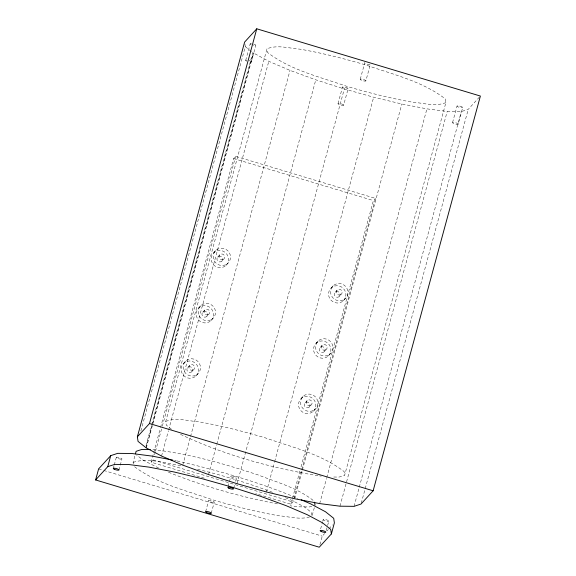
<?xml version="1.0" encoding="UTF-8"?>
<svg xmlns="http://www.w3.org/2000/svg" width="576" height="576" viewBox="0 0 576 576"><rect width="100%" height="100%" fill="white"/><g stroke="black" fill="none" stroke-linecap="round" stroke-linejoin="round"><path stroke-width="0.43" stroke-dasharray="2.88 2.16" d="M113.335 468.36L114.026 465.811M114.257 464.962L116.338 457.315M118.93 470.038L121.925 459A2.938 0.67 15.2 0 0 118.174 457.258A2.938 0.67 15.2 0 0 117.295 458.215A2.938 0.67 15.2 0 0 121.925 459M140.875 430.978L245.297 46.656L244.735 42.84M133.322 463.824L133.106 462.362L135.187 454.716M245.714 60.322L250.214 43.754M146.023 445.622L151.445 425.671M151.682 424.8L252.799 52.625L268.798 61.308L290.023 70.387L315.785 79.819L344.311 88.978L373.658 97.222L401.839 104.011L426.924 108.864L447.206 111.456L461.304 111.614L468.252 109.325L479.779 96.71M146.023 447.732L253.274 53.006M146.297 447.948L253.541 53.215M251.309 61.999L255.809 45.439M204.293 478.166L151.128 462.182L153.482 453.506M153.72 452.635L160.322 428.35M160.553 427.478L233.626 158.544L235.642 156.334L375.415 198.36L292.918 501.998L290.894 504.209L255.737 493.639M151.128 462.182L153.151 459.972L153.619 458.237M154.562 454.766L155.268 452.16M155.506 451.296L162.108 427.003M162.338 426.132L235.642 156.334M171.554 429.314L166.277 425.11L165.744 421.445L266.99 48.802C277.524 44.489 289.195 48.377 300.053 49.169C322.402 53.064 344.39 58.687 366.142 65.081C393.077 74.527 422.388 81.252 445.356 98.935L445.889 102.6L344.642 475.243L339.084 477.079L332.143 477M161.554 456.041L168.386 430.884M168.624 430.013L268.798 61.308M182.779 465.113L190.325 437.35M190.555 436.486L290.023 70.387M208.534 474.552L216.547 445.054M216.785 444.182L315.785 79.819M205.646 511.632L208.642 500.587M211.234 513.31L214.236 502.272A2.938 0.67 15.2 0 0 210.478 500.53A2.938 0.67 15.2 0 0 209.606 501.487A2.938 0.67 15.2 0 0 214.236 502.272M228.118 486.439L230.882 476.251M338.026 103.586L342.526 87.026M233.705 488.124L234.634 484.726M235.555 481.327L236.477 477.929A2.938 0.67 15.2 0 0 232.718 476.194A2.938 0.67 15.2 0 0 231.847 477.151A2.938 0.67 15.2 0 0 236.477 477.929M237.06 483.703L344.311 88.978M343.613 105.271A2.938 0.67 15.2 0 0 339.862 103.529A2.938 0.67 15.2 0 0 338.983 104.486A2.938 0.67 15.2 0 0 343.613 105.271L348.113 88.711A2.938 0.67 15.2 0 0 344.362 86.969A2.938 0.67 15.2 0 0 343.483 87.926A2.938 0.67 15.2 0 0 348.113 88.711M360.266 79.25L364.766 62.69A2.938 0.67 15.2 0 0 367.798 64.282A2.938 0.67 15.2 0 0 370.231 63.979M365.854 80.935A2.938 0.67 15.2 0 0 362.102 79.193A2.938 0.67 15.2 0 0 361.224 80.15A2.938 0.67 15.2 0 0 365.854 80.935L370.354 64.368M266.414 491.954L274.428 462.456M274.666 461.592L373.658 97.222M290.894 504.209L292.306 499.003M292.543 498.139L300.089 470.376M301.032 466.906L373.392 200.57L375.415 198.36M294.595 498.737L302.141 470.974M302.371 470.11L401.839 104.011M312.242 515.311L314.554 506.815M319.68 503.59L326.513 478.433M326.75 477.569L426.924 108.864M320.652 528.862L322.502 522.072M322.733 521.222L323.194 519.523M319.939 544.651L322.243 536.155L324.67 533.506M326.246 530.546L327.398 526.298M327.629 525.449L328.781 521.201A2.938 0.67 15.2 0 0 325.03 519.466A2.938 0.67 15.2 0 0 324.151 520.423A2.938 0.67 15.2 0 0 328.781 521.201M339.962 506.189L447.206 111.456M452.57 122.522L457.07 105.962M354.06 506.34L359.006 488.124M359.244 487.26L461.304 111.614M458.165 124.207A2.938 0.67 15.2 0 0 454.406 122.465A2.938 0.67 15.2 0 0 453.535 123.422A2.938 0.67 15.2 0 0 458.165 124.207L462.665 107.64A2.938 0.67 15.2 0 0 458.906 105.905A2.938 0.67 15.2 0 0 458.035 106.862A2.938 0.67 15.2 0 0 462.665 107.64M361.246 503.186L468.252 109.325M213.689 252.742L215.712 250.531M217.778 256.961L219.802 254.743M221.875 261.173A2.938 2.844 42.4 0 0 220.579 256.306A2.938 2.844 42.4 0 0 217.03 259.718A2.938 2.844 42.4 0 0 221.875 261.173L223.898 258.962A2.938 2.844 42.4 0 0 222.602 254.095A2.938 2.844 42.4 0 0 219.053 257.508A2.938 2.844 42.4 0 0 223.898 258.962M225.965 265.392A8.813 8.525 42.4 0 0 222.077 250.783A8.813 8.525 42.4 0 0 211.442 261.022A8.813 8.525 42.4 0 0 225.965 265.392L227.988 263.174A8.813 8.525 42.4 0 0 224.1 248.573A8.813 8.525 42.4 0 0 213.458 258.811A8.813 8.525 42.4 0 0 227.988 263.174M198.691 307.951L200.714 305.734M202.781 312.163L204.804 309.953M206.878 316.382A2.938 2.844 42.4 0 0 205.582 311.515A2.938 2.844 42.4 0 0 202.032 314.928A2.938 2.844 42.4 0 0 206.878 316.382L208.894 314.165A2.938 2.844 42.4 0 0 207.598 309.298A2.938 2.844 42.4 0 0 204.055 312.71A2.938 2.844 42.4 0 0 208.894 314.165M210.967 320.594A8.813 8.525 42.4 0 0 207.079 305.993A8.813 8.525 42.4 0 0 196.438 316.231A8.813 8.525 42.4 0 0 210.967 320.594L212.99 318.384A8.813 8.525 42.4 0 0 209.102 303.775A8.813 8.525 42.4 0 0 198.461 314.014A8.813 8.525 42.4 0 0 212.99 318.384M183.65 363.305L185.674 361.094M187.74 367.524L189.763 365.306M191.837 371.736A2.938 2.844 42.4 0 0 190.541 366.869A2.938 2.844 42.4 0 0 186.991 370.282A2.938 2.844 42.4 0 0 191.837 371.736L193.853 369.526A2.938 2.844 42.4 0 0 192.557 364.658A2.938 2.844 42.4 0 0 189.014 368.071A2.938 2.844 42.4 0 0 193.853 369.526M195.926 375.955A8.813 8.525 42.4 0 0 192.038 361.346A8.813 8.525 42.4 0 0 181.397 371.585A8.813 8.525 42.4 0 0 195.926 375.955L197.95 373.745A8.813 8.525 42.4 0 0 194.062 359.136A8.813 8.525 42.4 0 0 183.42 369.374A8.813 8.525 42.4 0 0 197.95 373.745M331.092 288.043L333.115 285.833M335.189 292.262L337.212 290.052M339.278 296.482A2.938 2.844 42.4 0 0 337.982 291.607A2.938 2.844 42.4 0 0 334.44 295.02A2.938 2.844 42.4 0 0 339.278 296.482L341.302 294.264A2.938 2.844 42.4 0 0 340.006 289.397A2.938 2.844 42.4 0 0 336.456 292.81A2.938 2.844 42.4 0 0 341.302 294.264M343.368 300.694A8.813 8.525 42.4 0 0 339.48 286.092A8.813 8.525 42.4 0 0 328.846 296.33A8.813 8.525 42.4 0 0 343.368 300.694L345.391 298.483A8.813 8.525 42.4 0 0 341.503 283.874A8.813 8.525 42.4 0 0 330.869 294.113A8.813 8.525 42.4 0 0 345.391 298.483M316.094 343.253L318.118 341.042M320.191 347.472L322.207 345.254M324.281 351.684A2.938 2.844 42.4 0 0 322.985 346.817A2.938 2.844 42.4 0 0 319.435 350.23A2.938 2.844 42.4 0 0 324.281 351.684L326.304 349.474A2.938 2.844 42.4 0 0 325.008 344.606A2.938 2.844 42.4 0 0 321.458 348.019A2.938 2.844 42.4 0 0 326.304 349.474M328.37 355.903A8.813 8.525 42.4 0 0 324.482 341.294A8.813 8.525 42.4 0 0 313.848 351.533A8.813 8.525 42.4 0 0 328.37 355.903L330.394 353.693A8.813 8.525 42.4 0 0 326.506 339.084A8.813 8.525 42.4 0 0 315.871 349.322A8.813 8.525 42.4 0 0 330.394 353.693M301.054 398.614L303.077 396.396M305.15 402.826L307.166 400.615M309.24 407.045A2.938 2.844 42.4 0 0 307.944 402.178A2.938 2.844 42.4 0 0 304.394 405.59A2.938 2.844 42.4 0 0 309.24 407.045L311.263 404.834A2.938 2.844 42.4 0 0 309.967 399.96A2.938 2.844 42.4 0 0 306.418 403.373A2.938 2.844 42.4 0 0 311.263 404.834M313.33 411.257A8.813 8.525 42.4 0 0 309.442 396.655A8.813 8.525 42.4 0 0 298.807 406.894A8.813 8.525 42.4 0 0 313.33 411.257L315.353 409.046A8.813 8.525 42.4 0 0 311.465 394.445A8.813 8.525 42.4 0 0 300.83 404.676A8.813 8.525 42.4 0 0 315.353 409.046M327.096 530.849L328.306 529.524M328.918 528.854L332.554 524.873M445.889 102.6C435.355 106.906 423.684 103.025 412.826 102.233C390.478 98.338 368.489 92.714 346.738 86.321C319.802 76.874 290.498 70.15 267.523 52.466L266.99 48.802M165.744 421.445C176.278 417.139 187.949 421.02 198.806 421.819C221.155 425.707 243.144 431.338 264.902 437.724C291.83 447.17 321.142 453.902 344.11 471.578L344.642 475.243M133.106 462.362C148.644 457.366 165.377 463.385 181.001 465.602M311.832 506.167L309.449 506.952L298.174 506.822L290.16 505.8M309.629 516.946C299.707 519.948 289.015 516.514 278.95 515.786C256.601 511.898 234.605 506.268 212.854 499.882C186.163 490.55 157.219 483.797 134.302 466.553M152.942 449.611C188.878 453.614 223.819 463.709 258.084 474.919C277.063 482.393 297.72 487.901 313.819 500.926M317.981 475.697C270.439 467.87 223.265 454.644 179.662 433.966M319.601 475.906L321.242 476.114M174.564 460.447L176.292 460.786M277.56 503.899C239.717 496.757 202.464 486.022 166.766 471.55M177.156 460.951C218.246 470.462 259.013 482.098 297.958 498.413M197.51 469.325C223.222 475.416 248.515 483.242 273.218 492.602M233.626 158.544L373.392 200.57M153.151 459.972L292.918 501.998M98.611 468.907L102.917 470.203M103.774 470.462L322.243 536.155M285.394 497.657L292.673 500.767L304.884 507.247L311.479 512.496L311.904 515.426M158.681 468.086L143.237 460.231L136.642 454.982M245.297 46.656L251.431 51.545M253.519 44.042A2.938 0.67 15.2 0 1 255.845 45.36A2.938 0.67 15.2 0 1 253.246 45.346M251.172 44.654A2.938 0.67 15.2 0 1 251.395 43.61M249.019 60.61A2.938 0.67 15.2 0 1 251.345 61.826A2.938 0.67 15.2 0 1 249.473 62.057M246.679 61.214A2.938 0.67 15.2 0 1 246.895 60.17"/><path stroke-width="0.86" d="M301.219 499.81L310.205 503.647L325.462 511.74L333.706 518.299L334.375 522.886L331.373 533.923L319.241 547.2L95.616 479.952L98.611 468.907L110.743 455.638L117.698 453.348L131.789 453.499L152.071 456.098L172.836 460.116M95.616 479.952L107.748 466.675L110.743 455.638M137.376 436.802L244.627 42.077L256.759 28.8L480.384 96.048L373.14 490.781L361.008 504.05L354.06 506.34L339.962 506.189L319.68 503.59L294.595 498.737L266.414 491.954L237.06 483.703L208.534 474.552L182.779 465.113L161.554 456.041L146.297 447.948L138.046 441.389L137.376 436.802L149.508 423.533L256.759 28.8M135.418 453.866L136.109 451.318L141.667 449.489L150.343 449.582M107.748 466.675L114.696 464.386L128.794 464.544L149.076 467.136L174.161 471.989L202.342 478.778L231.689 487.022L260.215 496.181L285.977 505.613L307.202 514.692L322.459 522.785L330.703 529.344L331.373 533.923M149.508 423.533L373.14 490.781M314.582 502.186L315.014 505.116M114.293 469.26A2.938 0.67 15.2 0 0 118.93 470.038A2.938 0.67 15.2 0 0 115.171 468.302A2.938 0.67 15.2 0 0 114.293 469.26M228.845 488.189A2.938 0.67 15.2 0 0 233.474 488.974A2.938 0.67 15.2 0 0 229.723 487.231A2.938 0.67 15.2 0 0 228.845 488.189M206.604 512.532A2.938 0.67 15.2 0 0 211.234 513.31A2.938 0.67 15.2 0 0 207.482 511.567A2.938 0.67 15.2 0 0 206.604 512.532M321.156 531.461A2.938 0.67 15.2 0 0 325.786 532.246A2.938 0.67 15.2 0 0 322.027 530.503A2.938 0.67 15.2 0 0 321.156 531.461"/></g></svg>
